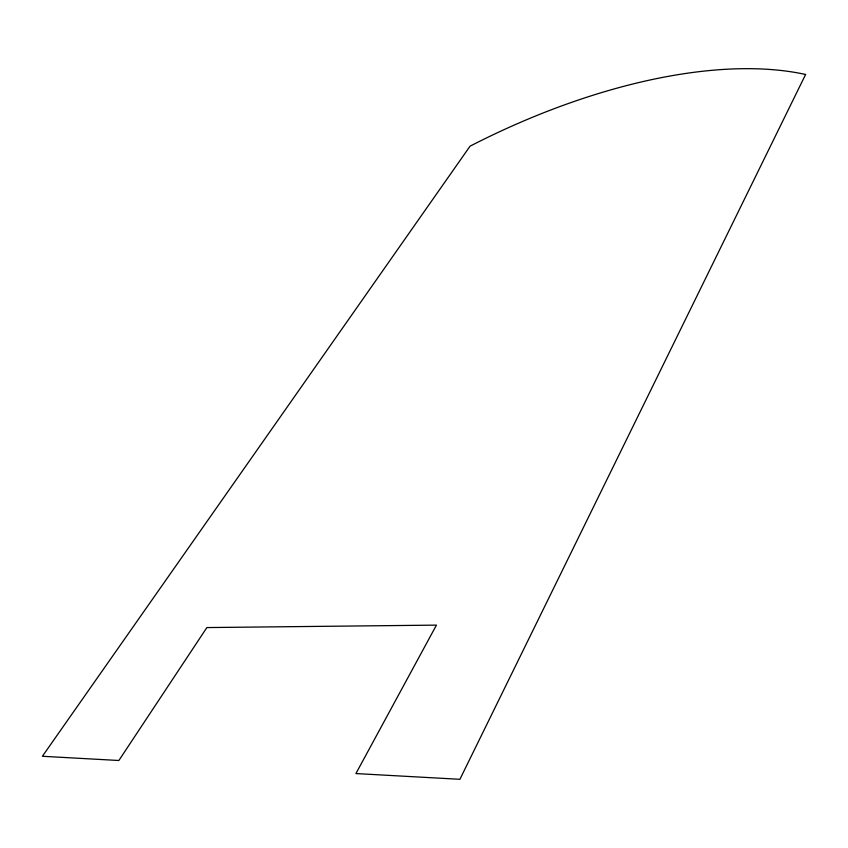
<?xml version="1.0" encoding="UTF-8"?>
<svg xmlns="http://www.w3.org/2000/svg" width="848" height="848" viewBox="0 0 848 848"><rect width="100%" height="100%" fill="white"/><g stroke="black" fill="none" stroke-linecap="round" stroke-linejoin="round"><path stroke-width="1.27" d="M805.6 74.476L459.913 779.301L355.916 773.567L436.434 625.124L206.87 627.573L118.868 760.497L42.4 756.278L470.057 146.174A398.899 188.15 -28.7 0 1 805.6 74.476"/></g></svg>
